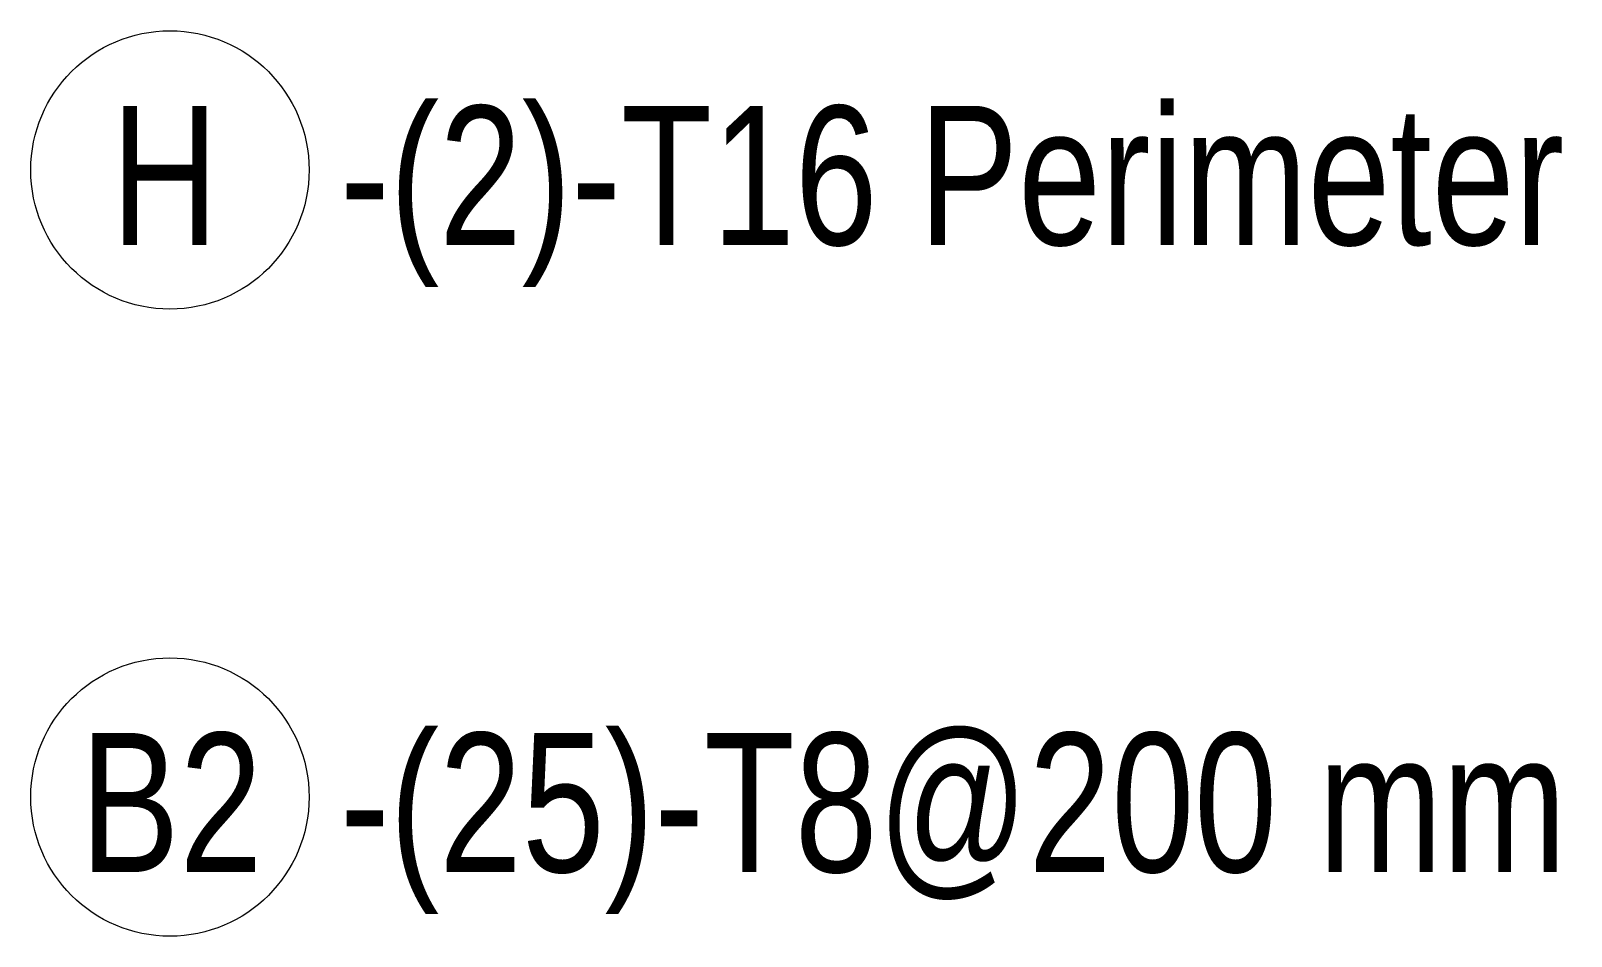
# Model space of a CAD drawing. Header units: millimetres. Extents: x -14563 to 6741, y -2784 to 21137.
# Drawn here: x -1917 to -1225, y 20261 to 20668 of the extents above; entities that cross this region are included whole.
import ezdxf

# ---------------------------------------------------------------- set-up
doc = ezdxf.new("R2010")
doc.units = ezdxf.units.MM
doc.layers.add('S-RBAR-IDEN', color=171, linetype='Continuous', lineweight=9)
doc.styles.add('Nirmala UI Semilight_2', font='NirmalaS.ttf', dxfattribs={"width": 0.8, "height": 62.5})

# ---------------------------------------------------------------- blocks, each defined once
blk = doc.blocks.new('M_Rebar Tag_rfa Dimension - DOT 1_5-793931-Elevation Top Copy 3')
at = {"layer": 'S-RBAR-IDEN'}
blk.add_circle((-11561.97, 20542.22), 62.5, dxfattribs=at)
blk = doc.blocks.new('M_Rebar Tag_rfa Dimension - ARROW-793927-Elevation Top Copy 3')
at = {"layer": 'S-RBAR-IDEN'}
blk.add_circle((-11541.97, 20228.09), 62.5, dxfattribs=at)

msp = doc.modelspace()

# ---------------------------------------------------------------- block references
at = {"layer": 'S-RBAR-IDEN'}
for name, p in [('M_Rebar Tag_rfa Dimension - DOT 1_5-793931-Elevation Top Copy 3', (9707.45359, 62.8997)), ('M_Rebar Tag_rfa Dimension - ARROW-793927-Elevation Top Copy 3', (9687.45359, 95.38108))]:
    msp.add_blockref(name, p, dxfattribs=at)

# ---------------------------------------------------------------- texts
at = {"layer": 'S-RBAR-IDEN', "char_height": 62.5, "attachment_point": 1, "style": 'Nirmala UI Semilight_2'}
for s, insert, width in [('H', (-1880.99544, 20633.91972), 59.324875), ('-(2)-T16 Perimeter Bar', (-1778.13262, 20633.91972), 801.6875), ('B2', (-1894.79544, 20352.27486), 92.99575), ('-(25)-T8@200 mm', (-1778.13262, 20352.27486), 676.62425)]:
    msp.add_mtext(s, dxfattribs=dict(at, insert=insert, width=width))

doc.saveas('drawing.dxf')
